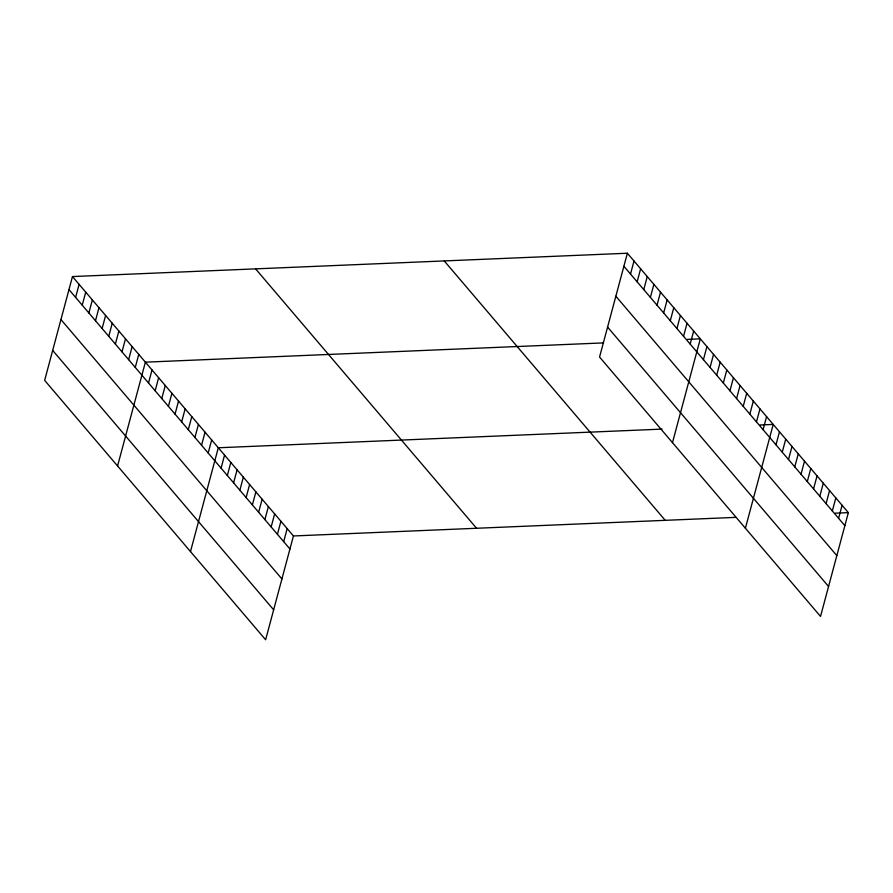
<?xml version="1.0" encoding="UTF-8"?>
<svg xmlns="http://www.w3.org/2000/svg" width="893" height="893" viewBox="0 0 893 893"><rect width="100%" height="100%" fill="white"/><g stroke="black" fill="none" stroke-linecap="round" stroke-linejoin="round"><path stroke-width="1.34" d="M72.467 276.562L44.65 380.373L265.623 639.768L293.44 535.967L72.467 276.562L627.377 253.232L848.35 512.627L820.533 616.438L599.56 357.033L627.377 253.232M75.604 297.391L79.097 284.354M82.234 305.172L85.728 292.134M88.853 312.952L92.359 299.914M95.484 320.743L98.978 307.694M102.115 328.524L105.608 315.475M108.745 336.304L112.239 323.255M115.376 344.084L118.869 331.035M122.006 351.864L125.5 338.827M128.637 359.645L132.131 346.607M135.267 367.425L138.761 354.387M117.575 465.979L145.392 362.167L603.501 342.901M148.517 382.997L152.011 369.948M155.148 390.777L158.641 377.728M161.778 398.557L165.272 385.508M168.409 406.337L171.903 393.3M175.039 414.118L178.533 401.08M181.67 421.898L185.164 408.86M188.3 429.689L191.794 416.64M194.931 437.47L198.425 424.421M201.55 445.25L205.055 432.201M208.181 453.03L211.674 439.981M190.488 551.573L218.305 447.773L662.037 429.109M221.073 468.166L224.567 455.117M227.335 475.511L230.829 462.462M233.598 482.856L237.091 469.818M239.86 490.212L243.354 477.163M246.122 497.557L249.616 484.519M252.384 504.913L255.878 491.864M258.635 512.258L262.14 499.22M264.897 519.603L268.391 506.565M271.159 526.959L274.653 513.91M277.422 534.304L280.915 521.266M283.684 541.66L287.178 528.611M630.514 274.051L634.008 261.013M637.133 281.842L640.638 268.793M643.764 289.622L647.258 276.573M650.394 297.402L653.888 284.354M657.025 305.183L660.519 292.134M663.655 312.963L667.149 299.925M670.286 320.743L673.78 307.705M676.916 328.524L680.41 315.486M683.547 336.315L687.041 323.266M690.177 344.095L693.671 331.046M672.485 442.638L700.302 338.827L687.219 339.385M703.427 359.656L706.921 346.607M710.058 367.436L713.552 354.398M716.688 375.216L720.182 362.178M723.319 382.997L726.813 369.959M729.949 390.788L733.443 377.739M736.58 398.568L740.074 385.519M743.21 406.348L746.704 393.3M749.841 414.129L753.335 401.08M756.46 421.909L759.965 408.871M763.091 429.689L766.585 416.651M745.398 528.243L773.215 424.432L760.144 424.979M775.984 444.826L779.477 431.777M782.246 452.171L785.74 439.133M788.508 459.527L792.002 446.478M794.77 466.872L798.264 453.834M801.032 474.216L804.526 461.179M807.294 481.573L810.788 468.524M813.545 488.917L817.05 475.88M819.807 496.274L823.301 483.225M826.07 503.619L829.564 490.581M832.332 510.975L835.826 497.926M838.594 518.32L842.088 505.271M293.44 535.967L735.865 517.36M835.268 513.174L848.35 512.627M623.883 266.27L844.856 525.664M615.857 296.23L836.83 555.625M607.586 327.084L828.559 586.478M444.256 260.935L665.229 520.329M255.588 268.86L476.561 528.265M68.973 289.611L289.946 549.005M60.947 319.56L281.92 578.954M52.676 350.424L273.649 609.819"/></g></svg>
